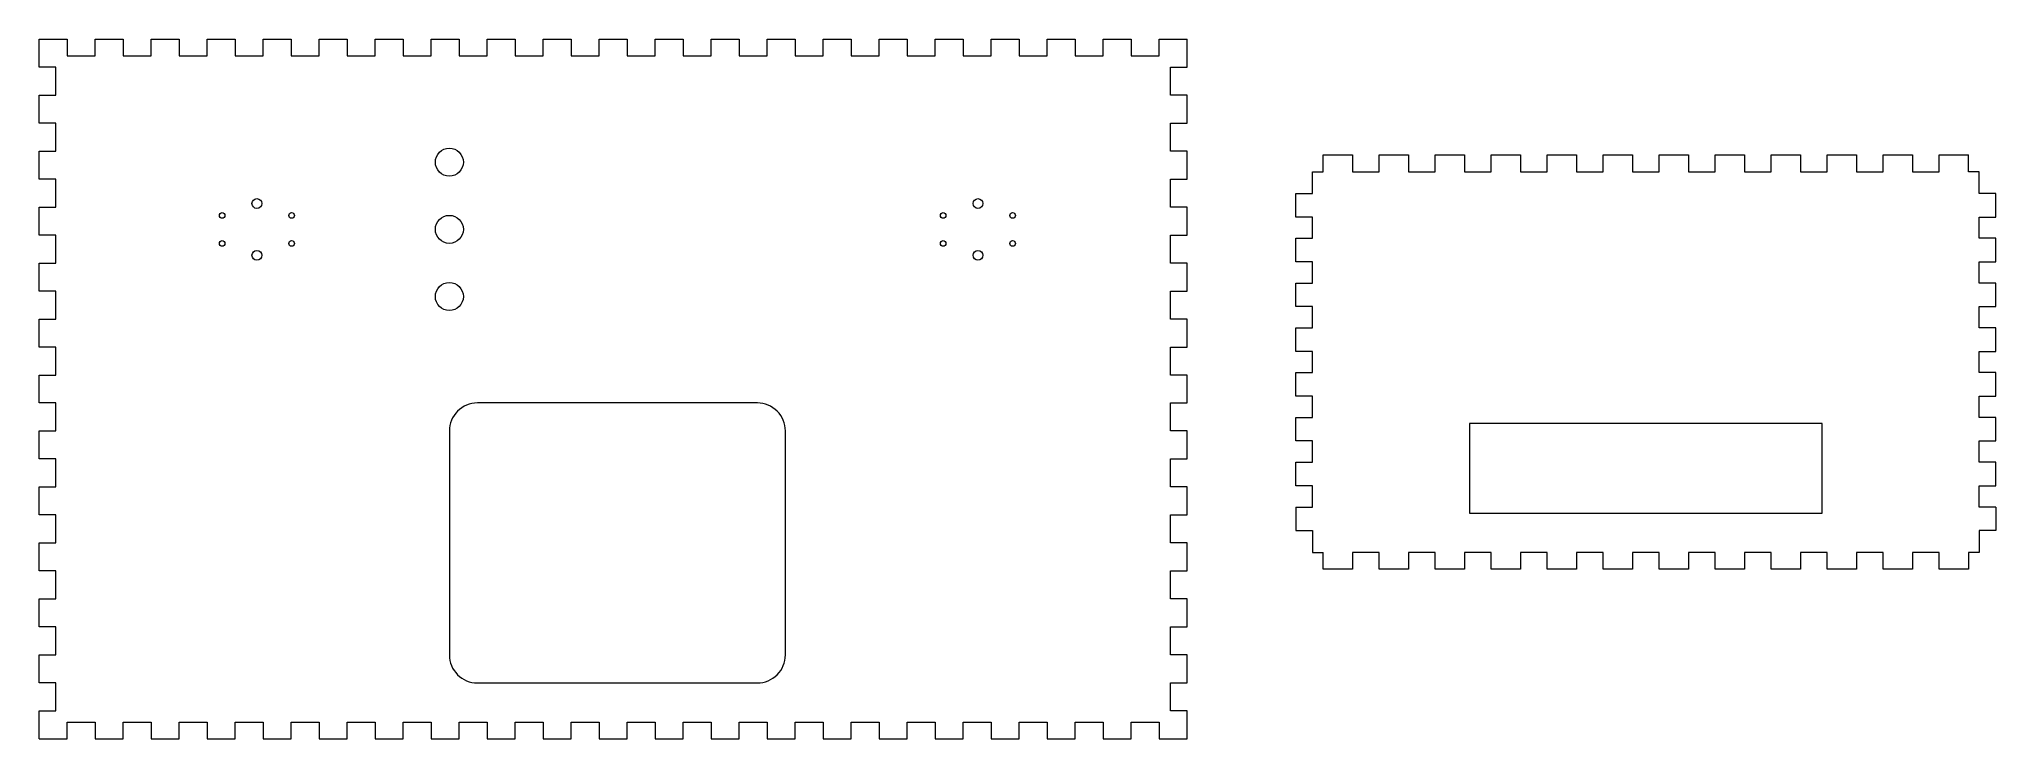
# Model space of a CAD drawing. Header units: millimetres. Extents: x 256 to 605, y 120 to 245.
import ezdxf

# ---------------------------------------------------------------- set-up
doc = ezdxf.new("R2010")
doc.units = ezdxf.units.MM
doc.header["$MEASUREMENT"] = 0
doc.layers.get('0').update_dxf_attribs({"linetype": 'CONTINUOUS', "lineweight": 0})

msp = doc.modelspace()

# ---------------------------------------------------------------- linework, layer by layer
for p, q in [((255.96, 240), (255.96, 245)), ((255.96, 245), (260.96, 245)), ((260.96, 245), (260.96, 242)), ((265.96, 242), (265.96, 245)), ((265.96, 245), (270.96, 245)), ((270.96, 245), (270.96, 242)), ((275.96, 242), (275.96, 245)), ((275.96, 245), (280.96, 245)), ((280.96, 245), (280.96, 242)), ((285.96, 242), (285.96, 245)), ((285.96, 245), (290.96, 245)), ((290.96, 245), (290.96, 242)), ((295.96, 242), (295.96, 245)), ((295.96, 245), (300.96, 245)), ((300.96, 245), (300.96, 242)), ((305.96, 242), (305.96, 245)), ((305.96, 245), (310.96, 245)), ((310.96, 245), (310.96, 242)), ((315.96, 242), (315.96, 245)), ((315.96, 245), (320.96, 245)), ((320.96, 245), (320.96, 242)), ((325.96, 242), (325.96, 245)), ((325.96, 245), (330.96, 245)), ((330.96, 245), (330.96, 242)), ((335.96, 242), (335.96, 245)), ((335.96, 245), (340.96, 245)), ((340.96, 245), (340.96, 242)), ((345.96, 242), (345.96, 245)), ((345.96, 245), (350.96, 245)), ((350.96, 245), (350.96, 242)), ((355.96, 242), (355.96, 245)), ((355.96, 245), (360.96, 245)), ((360.96, 245), (360.96, 242)), ((365.96, 242), (365.96, 245)), ((365.96, 245), (370.96, 245)), ((370.96, 245), (370.96, 242)), ((375.96, 242), (375.96, 245)), ((375.96, 245), (380.96, 245)), ((380.96, 245), (380.96, 242)), ((385.96, 242), (385.96, 245)), ((385.96, 245), (390.96, 245)), ((390.96, 245), (390.96, 242)), ((395.96, 242), (395.96, 245)), ((395.96, 245), (400.96, 245)), ((400.96, 245), (400.96, 242)), ((405.96, 242), (405.96, 245)), ((405.96, 245), (410.96, 245)), ((410.96, 245), (410.96, 242)), ((415.96, 242), (415.96, 245)), ((415.96, 245), (420.96, 245)), ((420.96, 245), (420.96, 242)), ((425.96, 242), (425.96, 245)), ((425.96, 245), (430.96, 245)), ((430.96, 245), (430.96, 242)), ((435.96, 242), (435.96, 245)), ((435.96, 245), (440.96, 245)), ((440.96, 245), (440.96, 242)), ((445.96, 242), (445.96, 245)), ((445.96, 245), (450.96, 245)), ((450.96, 245), (450.96, 242)), ((455.96, 242), (455.96, 245)), ((455.96, 245), (460.96, 245)), ((460.96, 240), (460.96, 245)), ((260.96, 242), (265.96, 242)), ((270.96, 242), (275.96, 242)), ((280.96, 242), (285.96, 242)), ((290.96, 242), (295.96, 242)), ((300.96, 242), (305.96, 242)), ((310.96, 242), (315.96, 242)), ((320.96, 242), (325.96, 242)), ((330.96, 242), (335.96, 242)), ((340.96, 242), (345.96, 242)), ((350.96, 242), (355.96, 242)), ((360.96, 242), (365.96, 242)), ((370.96, 242), (375.96, 242)), ((380.96, 242), (385.96, 242)), ((390.96, 242), (395.96, 242)), ((400.96, 242), (405.96, 242)), ((410.96, 242), (415.96, 242)), ((420.96, 242), (425.96, 242)), ((430.96, 242), (435.96, 242)), ((440.96, 242), (445.96, 242)), ((450.96, 242), (455.96, 242)), ((258.96, 240), (255.96, 240)), ((258.96, 235), (258.96, 240)), ((457.96, 235), (457.96, 240)), ((457.96, 240), (460.96, 240)), ((255.96, 230), (255.96, 235)), ((255.96, 235), (258.96, 235)), ((460.96, 235), (457.96, 235)), ((460.96, 230), (460.96, 235)), ((258.96, 230), (255.96, 230)), ((258.96, 225), (258.96, 230)), ((457.96, 225), (457.96, 230)), ((457.96, 230), (460.96, 230)), ((255.96, 220), (255.96, 225)), ((255.96, 225), (258.96, 225)), ((460.96, 225), (457.96, 225)), ((460.96, 220), (460.96, 225)), ((485.26, 221.32), (485.26, 224.32)), ((485.26, 224.32), (490.46, 224.32)), ((490.46, 224.32), (490.46, 221.32)), ((495.26, 221.32), (495.26, 224.32)), ((495.26, 224.32), (500.46, 224.32)), ((500.46, 224.32), (500.46, 221.32)), ((505.26, 221.32), (505.26, 224.32)), ((505.26, 224.32), (510.46, 224.32)), ((510.46, 224.32), (510.46, 221.32)), ((515.26, 221.32), (515.26, 224.32)), ((515.26, 224.32), (520.46, 224.32)), ((520.46, 224.32), (520.46, 221.32)), ((525.26, 221.32), (525.26, 224.32)), ((525.26, 224.32), (530.46, 224.32)), ((530.46, 224.32), (530.46, 221.32)), ((535.26, 221.32), (535.26, 224.32)), ((535.26, 224.32), (540.46, 224.32)), ((540.46, 224.32), (540.46, 221.32)), ((545.26, 221.32), (545.26, 224.32)), ((545.26, 224.32), (550.46, 224.32)), ((550.46, 224.32), (550.46, 221.32)), ((555.26, 221.32), (555.26, 224.32)), ((555.26, 224.32), (560.46, 224.32)), ((560.46, 224.32), (560.46, 221.32)), ((565.26, 221.32), (565.26, 224.32)), ((565.26, 224.32), (570.46, 224.32)), ((570.46, 224.32), (570.46, 221.32)), ((575.26, 221.32), (575.26, 224.32)), ((575.26, 224.32), (580.46, 224.32)), ((580.46, 224.32), (580.46, 221.32)), ((585.26, 221.32), (585.26, 224.32)), ((585.26, 224.32), (590.46, 224.32)), ((590.46, 224.32), (590.46, 221.32)), ((595.26, 221.32), (595.26, 224.32)), ((595.26, 224.32), (600.46, 224.32)), ((600.46, 221.32), (600.46, 224.32)), ((483.36, 217.42), (483.36, 221.32)), ((483.36, 221.32), (485.26, 221.32)), ((490.46, 221.32), (495.26, 221.32)), ((500.46, 221.32), (505.26, 221.32)), ((510.46, 221.32), (515.26, 221.32)), ((520.46, 221.32), (525.26, 221.32)), ((530.46, 221.32), (535.26, 221.32)), ((540.46, 221.32), (545.26, 221.32)), ((550.46, 221.32), (555.26, 221.32)), ((560.46, 221.32), (565.26, 221.32)), ((570.46, 221.32), (575.26, 221.32)), ((580.46, 221.32), (585.26, 221.32)), ((590.46, 221.32), (595.26, 221.32)), ((602.36, 221.32), (600.46, 221.32)), ((602.36, 217.42), (602.36, 221.32)), ((258.96, 220), (255.96, 220)), ((258.96, 215), (258.96, 220)), ((457.96, 215), (457.96, 220)), ((457.96, 220), (460.96, 220)), ((480.36, 213.22), (480.36, 217.42)), ((480.36, 217.42), (483.36, 217.42)), ((605.36, 217.42), (602.36, 217.42)), ((605.36, 213.22), (605.36, 217.42)), ((255.96, 210), (255.96, 215)), ((255.96, 215), (258.96, 215)), ((460.96, 215), (457.96, 215)), ((460.96, 210), (460.96, 215)), ((483.36, 213.22), (480.36, 213.22)), ((483.36, 209.42), (483.36, 213.22)), ((602.36, 209.42), (602.36, 213.22)), ((602.36, 213.22), (605.36, 213.22)), ((258.96, 210), (255.96, 210)), ((258.96, 205), (258.96, 210)), ((457.96, 205), (457.96, 210)), ((457.96, 210), (460.96, 210)), ((480.36, 205.22), (480.36, 209.42)), ((480.36, 209.42), (483.36, 209.42)), ((605.36, 209.42), (602.36, 209.42)), ((605.36, 205.22), (605.36, 209.42)), ((255.96, 200), (255.96, 205)), ((255.96, 205), (258.96, 205)), ((460.96, 205), (457.96, 205)), ((460.96, 200), (460.96, 205)), ((483.36, 205.22), (480.36, 205.22)), ((483.36, 201.42), (483.36, 205.22)), ((602.36, 201.42), (602.36, 205.22)), ((602.36, 205.22), (605.36, 205.22)), ((258.96, 200), (255.96, 200)), ((258.96, 195), (258.96, 200)), ((457.96, 195), (457.96, 200)), ((457.96, 200), (460.96, 200)), ((480.36, 197.22), (480.36, 201.42)), ((480.36, 201.42), (483.36, 201.42)), ((605.36, 201.42), (602.36, 201.42)), ((605.36, 197.22), (605.36, 201.42)), ((483.36, 197.22), (480.36, 197.22)), ((483.36, 193.42), (483.36, 197.22)), ((602.36, 193.42), (602.36, 197.22)), ((602.36, 197.22), (605.36, 197.22)), ((255.96, 190), (255.96, 195)), ((255.96, 195), (258.96, 195)), ((460.96, 195), (457.96, 195)), ((460.96, 190), (460.96, 195)), ((480.36, 189.22), (480.36, 193.42)), ((480.36, 193.42), (483.36, 193.42)), ((605.36, 193.42), (602.36, 193.42)), ((605.36, 189.22), (605.36, 193.42)), ((258.96, 190), (255.96, 190)), ((258.96, 185), (258.96, 190)), ((457.96, 185), (457.96, 190)), ((457.96, 190), (460.96, 190)), ((483.36, 189.22), (480.36, 189.22)), ((483.36, 185.42), (483.36, 189.22)), ((602.36, 185.42), (602.36, 189.22)), ((602.36, 189.22), (605.36, 189.22)), ((480.36, 181.22), (480.36, 185.42)), ((480.36, 185.42), (483.36, 185.42)), ((605.36, 185.42), (602.36, 185.42)), ((605.36, 181.22), (605.36, 185.42)), ((255.96, 180), (255.96, 185)), ((255.96, 185), (258.96, 185)), ((460.96, 185), (457.96, 185)), ((460.96, 180), (460.96, 185)), ((258.96, 180), (255.96, 180)), ((258.96, 175), (258.96, 180)), ((457.96, 175), (457.96, 180)), ((457.96, 180), (460.96, 180)), ((483.36, 181.22), (480.36, 181.22)), ((483.36, 177.42), (483.36, 181.22)), ((602.36, 177.42), (602.36, 181.22)), ((602.36, 181.22), (605.36, 181.22)), ((255.96, 170), (255.96, 175)), ((255.96, 175), (258.96, 175)), ((460.96, 175), (457.96, 175)), ((460.96, 170), (460.96, 175)), ((480.36, 173.22), (480.36, 177.42)), ((480.36, 177.42), (483.36, 177.42)), ((605.36, 177.42), (602.36, 177.42)), ((605.36, 173.22), (605.36, 177.42)), ((483.36, 173.22), (480.36, 173.22)), ((483.36, 169.42), (483.36, 173.22)), ((602.36, 169.42), (602.36, 173.22)), ((602.36, 173.22), (605.36, 173.22)), ((258.96, 170), (255.96, 170)), ((258.96, 165), (258.96, 170)), ((457.96, 165), (457.96, 170)), ((457.96, 170), (460.96, 170)), ((480.36, 165.22), (480.36, 169.42)), ((480.36, 169.42), (483.36, 169.42)), ((605.36, 169.42), (602.36, 169.42)), ((605.36, 165.22), (605.36, 169.42)), ((255.96, 160), (255.96, 165)), ((255.96, 165), (258.96, 165)), ((460.96, 165), (457.96, 165)), ((460.96, 160), (460.96, 165)), ((483.36, 165.22), (480.36, 165.22)), ((483.36, 161.42), (483.36, 165.22)), ((602.36, 161.42), (602.36, 165.22)), ((602.36, 165.22), (605.36, 165.22)), ((480.36, 161.42), (483.36, 161.42)), ((480.36, 161.42), (480.36, 157.22)), ((605.36, 161.42), (602.36, 161.42)), ((605.36, 161.42), (605.36, 157.22)), ((258.96, 160), (255.96, 160)), ((258.96, 155), (258.96, 160)), ((457.96, 155), (457.96, 160)), ((457.96, 160), (460.96, 160)), ((255.96, 150), (255.96, 155)), ((255.96, 155), (258.96, 155)), ((460.96, 155), (457.96, 155)), ((460.96, 150), (460.96, 155)), ((480.36, 157.22), (483.36, 157.22)), ((483.36, 157.22), (483.36, 153.32)), ((605.36, 157.22), (602.36, 157.22)), ((602.36, 157.22), (602.36, 153.32)), ((483.36, 153.32), (485.26, 153.32)), ((485.26, 150.32), (485.26, 153.32)), ((490.46, 150.32), (485.26, 150.32)), ((495.26, 153.32), (490.46, 153.32)), ((490.46, 153.32), (490.46, 150.32)), ((495.26, 150.32), (495.26, 153.32)), ((500.46, 150.32), (495.26, 150.32)), ((505.26, 153.32), (500.46, 153.32)), ((500.46, 153.32), (500.46, 150.32)), ((505.26, 150.32), (505.26, 153.32)), ((510.46, 150.32), (505.26, 150.32)), ((515.26, 153.32), (510.46, 153.32)), ((510.46, 153.32), (510.46, 150.32)), ((515.26, 150.32), (515.26, 153.32)), ((520.46, 150.32), (515.26, 150.32)), ((525.26, 153.32), (520.46, 153.32)), ((520.46, 153.32), (520.46, 150.32)), ((525.26, 150.32), (525.26, 153.32)), ((530.46, 150.32), (525.26, 150.32)), ((535.26, 153.32), (530.46, 153.32)), ((530.46, 153.32), (530.46, 150.32)), ((535.26, 150.32), (535.26, 153.32)), ((540.46, 150.32), (535.26, 150.32)), ((545.26, 153.32), (540.46, 153.32)), ((540.46, 153.32), (540.46, 150.32)), ((545.26, 150.32), (545.26, 153.32)), ((550.46, 150.32), (545.26, 150.32)), ((555.26, 153.32), (550.46, 153.32)), ((550.46, 153.32), (550.46, 150.32)), ((555.26, 150.32), (555.26, 153.32)), ((560.46, 150.32), (555.26, 150.32)), ((565.26, 153.32), (560.46, 153.32)), ((560.46, 153.32), (560.46, 150.32)), ((565.26, 150.32), (565.26, 153.32)), ((570.46, 150.32), (565.26, 150.32)), ((575.26, 153.32), (570.46, 153.32)), ((570.46, 153.32), (570.46, 150.32)), ((575.26, 150.32), (575.26, 153.32)), ((580.46, 150.32), (575.26, 150.32)), ((585.26, 153.32), (580.46, 153.32)), ((580.46, 153.32), (580.46, 150.32)), ((585.26, 150.32), (585.26, 153.32)), ((590.46, 150.32), (585.26, 150.32)), ((595.26, 153.32), (590.46, 153.32)), ((590.46, 153.32), (590.46, 150.32)), ((595.26, 150.32), (595.26, 153.32)), ((600.46, 150.32), (595.26, 150.32)), ((602.36, 153.32), (600.46, 153.32)), ((600.46, 153.32), (600.46, 150.32)), ((258.96, 150), (255.96, 150)), ((258.96, 145), (258.96, 150)), ((457.96, 145), (457.96, 150)), ((457.96, 150), (460.96, 150)), ((255.96, 140), (255.96, 145)), ((255.96, 145), (258.96, 145)), ((460.96, 145), (457.96, 145)), ((460.96, 140), (460.96, 145)), ((258.96, 140), (255.96, 140)), ((258.96, 135), (258.96, 140)), ((457.96, 135), (457.96, 140)), ((457.96, 140), (460.96, 140)), ((255.96, 130), (255.96, 135)), ((255.96, 135), (258.96, 135)), ((460.96, 135), (457.96, 135)), ((460.96, 130), (460.96, 135)), ((258.96, 130), (255.96, 130)), ((258.96, 125), (258.96, 130)), ((457.96, 125), (457.96, 130)), ((457.96, 130), (460.96, 130)), ((255.96, 120), (255.96, 125)), ((255.96, 125), (258.96, 125)), ((260.96, 120), (260.96, 123)), ((260.96, 123), (265.96, 123)), ((265.96, 123), (265.96, 120)), ((270.96, 120), (270.96, 123)), ((270.96, 123), (275.96, 123)), ((275.96, 123), (275.96, 120)), ((280.96, 120), (280.96, 123)), ((280.96, 123), (285.96, 123)), ((285.96, 123), (285.96, 120)), ((290.96, 120), (290.96, 123)), ((290.96, 123), (295.96, 123)), ((295.96, 123), (295.96, 120)), ((300.96, 120), (300.96, 123)), ((300.96, 123), (305.96, 123)), ((305.96, 123), (305.96, 120)), ((310.96, 120), (310.96, 123)), ((310.96, 123), (315.96, 123)), ((315.96, 123), (315.96, 120)), ((320.96, 120), (320.96, 123)), ((320.96, 123), (325.96, 123)), ((325.96, 123), (325.96, 120)), ((330.96, 120), (330.96, 123)), ((330.96, 123), (335.96, 123)), ((335.96, 123), (335.96, 120)), ((340.96, 120), (340.96, 123)), ((340.96, 123), (345.96, 123)), ((345.96, 123), (345.96, 120)), ((350.96, 120), (350.96, 123)), ((350.96, 123), (355.96, 123)), ((355.96, 123), (355.96, 120)), ((360.96, 120), (360.96, 123)), ((360.96, 123), (365.96, 123)), ((365.96, 123), (365.96, 120)), ((370.96, 120), (370.96, 123)), ((370.96, 123), (375.96, 123)), ((375.96, 123), (375.96, 120)), ((380.96, 120), (380.96, 123)), ((380.96, 123), (385.96, 123)), ((385.96, 123), (385.96, 120)), ((390.96, 120), (390.96, 123)), ((390.96, 123), (395.96, 123)), ((395.96, 123), (395.96, 120)), ((400.96, 120), (400.96, 123)), ((400.96, 123), (405.96, 123)), ((405.96, 123), (405.96, 120)), ((410.96, 120), (410.96, 123)), ((410.96, 123), (415.96, 123)), ((415.96, 123), (415.96, 120)), ((420.96, 120), (420.96, 123)), ((420.96, 123), (425.96, 123)), ((425.96, 123), (425.96, 120)), ((430.96, 120), (430.96, 123)), ((430.96, 123), (435.96, 123)), ((435.96, 123), (435.96, 120)), ((440.96, 120), (440.96, 123)), ((440.96, 123), (445.96, 123)), ((445.96, 123), (445.96, 120)), ((450.96, 120), (450.96, 123)), ((450.96, 123), (455.96, 123)), ((455.96, 123), (455.96, 120)), ((460.96, 125), (457.96, 125)), ((460.96, 120), (460.96, 125)), ((255.96, 120), (260.96, 120)), ((265.96, 120), (270.96, 120)), ((275.96, 120), (280.96, 120)), ((285.96, 120), (290.96, 120)), ((295.96, 120), (300.96, 120)), ((305.96, 120), (310.96, 120)), ((315.96, 120), (320.96, 120)), ((325.96, 120), (330.96, 120)), ((335.96, 120), (340.96, 120)), ((345.96, 120), (350.96, 120)), ((355.96, 120), (360.96, 120)), ((365.96, 120), (370.96, 120)), ((375.96, 120), (380.96, 120)), ((385.96, 120), (390.96, 120)), ((395.96, 120), (400.96, 120)), ((405.96, 120), (410.96, 120)), ((415.96, 120), (420.96, 120)), ((425.96, 120), (430.96, 120)), ((435.96, 120), (440.96, 120)), ((445.96, 120), (450.96, 120)), ((455.96, 120), (460.96, 120))]:
    msp.add_line(p, q)
at = {"linetype": 'Continuous'}
msp.add_lwpolyline([(334.21, 130), (384.21, 130, 0.414214), (389.21, 135), (389.21, 175, 0.414214), (384.21, 180), (334.21, 180, 0.414214), (329.21, 175), (329.21, 135, 0.414214)], format="xyb", close=True, dxfattribs=at)
msp.add_lwpolyline([(511.36, 160.32), (574.36, 160.32), (574.36, 176.32), (511.36, 176.32)], close=True, dxfattribs=at)
for centre, radius in [((329.21, 223.02), 2.5), ((288.64, 213.5), 0.5), ((294.84, 215.63), 0.875), ((301.04, 213.5), 0.5), ((329.21, 211.02), 2.5), ((417.39, 213.5), 0.5), ((423.59, 215.63), 0.875), ((429.79, 213.5), 0.5), ((288.64, 208.5), 0.5), ((294.84, 206.38), 0.875), ((301.04, 208.5), 0.5), ((417.39, 208.5), 0.5), ((423.59, 206.38), 0.875), ((429.79, 208.5), 0.5), ((329.21, 199.02), 2.5)]:
    msp.add_circle(centre, radius, dxfattribs=at)

doc.saveas('drawing.dxf')
